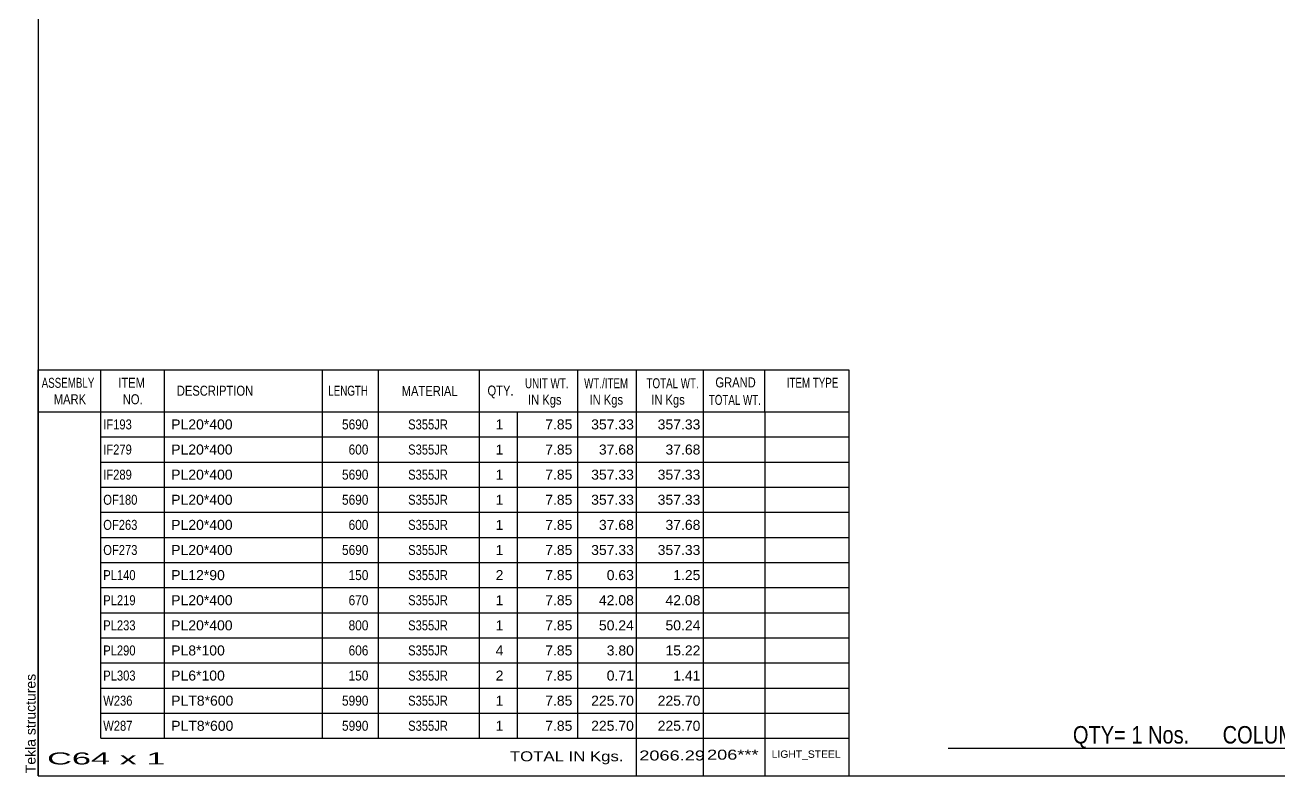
# Model space of a CAD drawing. Header units: millimetres. Extents: x -334 to 79, y -154 to 133.
# Drawn here: x -334 to -94.4, y -153.9 to -10.4 of the extents above; entities that cross this region are included whole.
import ezdxf

# ---------------------------------------------------------------- set-up
doc = ezdxf.new("R2010")
doc.units = ezdxf.units.MM
doc.styles.add('Arial', font='ARIAL.TTF', dxfattribs={"height": 0.2})
doc.styles.add('Arial Narrow', font='ARIALN.TTF', dxfattribs={"height": 0.2})

# ---------------------------------------------------------------- blocks, each defined once
blk = doc.blocks.new('Unknown-623360683-1210')
at = {"color": 5, "linetype": 'Continuous'}
for p, q in [((-331.47, 133.11), (-331.47, -153.89)), ((-331.47, -153.89), (78.53, -153.89))]:
    blk.add_line(p, q, dxfattribs=at)
at = {"color": 174, "linetype": 'Continuous', "style": 'Arial'}
blk.add_text('Tekla structures', height=1.9102, rotation=90, dxfattribs=at).set_placement((-331.97, -153.39))
blk = doc.blocks.new('CBS_BOM-623360683-6132')
at = {"color": 7, "linetype": 'Continuous'}
for p, q in [((-331.51, -84.32), (-331.51, -76.32)), ((-331.5, -76.32), (-176.58, -76.32)), ((-319.51, -84.32), (-319.51, -76.32)), ((-307.32, -84.32), (-307.32, -76.32)), ((-277.15, -84.32), (-277.15, -76.32)), ((-266.47, -84.32), (-266.47, -76.32)), ((-247.15, -84.32), (-247.15, -76.32)), ((-228.35, -84.32), (-228.35, -76.32)), ((-217.14, -84.32), (-217.14, -76.32)), ((-204.36, -84.32), (-204.36, -76.32)), ((-192.61, -84.32), (-192.61, -76.32)), ((-176.58, -76.33), (-176.59, -84.31)), ((-331.51, -84.32), (-176.58, -84.32)), ((-331.51, -89.12), (-331.51, -84.32)), ((-319.51, -89.12), (-319.51, -84.32)), ((-307.32, -89.12), (-307.32, -84.32)), ((-277.15, -89.12), (-277.15, -84.32)), ((-266.47, -89.12), (-266.47, -84.32)), ((-247.15, -89.12), (-247.15, -84.32)), ((-239.89, -89.12), (-239.89, -84.32)), ((-228.35, -89.12), (-228.35, -84.32)), ((-217.14, -89.12), (-217.14, -84.32)), ((-204.36, -89.12), (-204.36, -84.32)), ((-192.59, -89.12), (-192.59, -84.32)), ((-176.58, -84.33), (-176.58, -89.12)), ((-331.51, -93.92), (-331.51, -89.12)), ((-319.51, -89.12), (-176.58, -89.12)), ((-319.51, -93.92), (-319.51, -89.12)), ((-307.32, -93.92), (-307.32, -89.12)), ((-277.15, -93.92), (-277.15, -89.12)), ((-266.47, -93.92), (-266.47, -89.12)), ((-247.15, -93.92), (-247.15, -89.12)), ((-239.89, -93.92), (-239.89, -89.12)), ((-228.35, -93.92), (-228.35, -89.12)), ((-217.14, -93.92), (-217.14, -89.12)), ((-204.36, -93.92), (-204.36, -89.12)), ((-192.59, -93.92), (-192.59, -89.12)), ((-176.58, -89.13), (-176.58, -93.92)), ((-331.51, -98.72), (-331.51, -93.92)), ((-319.51, -93.92), (-176.58, -93.92)), ((-319.51, -98.72), (-319.51, -93.92)), ((-307.32, -98.72), (-307.32, -93.92)), ((-277.15, -98.72), (-277.15, -93.92)), ((-266.47, -98.72), (-266.47, -93.92)), ((-247.15, -98.72), (-247.15, -93.92)), ((-239.89, -98.72), (-239.89, -93.92)), ((-228.35, -98.72), (-228.35, -93.92)), ((-217.14, -98.72), (-217.14, -93.92)), ((-204.36, -98.72), (-204.36, -93.92)), ((-192.59, -98.72), (-192.59, -93.92)), ((-176.58, -93.93), (-176.58, -98.72)), ((-331.51, -103.52), (-331.51, -98.72)), ((-319.51, -98.72), (-176.58, -98.72)), ((-319.51, -103.52), (-319.51, -98.72)), ((-307.32, -103.52), (-307.32, -98.72)), ((-277.15, -103.52), (-277.15, -98.72)), ((-266.47, -103.52), (-266.47, -98.72)), ((-247.15, -103.52), (-247.15, -98.72)), ((-239.89, -103.52), (-239.89, -98.72)), ((-228.35, -103.52), (-228.35, -98.72)), ((-217.14, -103.52), (-217.14, -98.72)), ((-204.36, -103.52), (-204.36, -98.72)), ((-192.59, -103.52), (-192.59, -98.72)), ((-176.58, -98.73), (-176.58, -103.52)), ((-331.51, -108.32), (-331.51, -103.52)), ((-319.51, -103.52), (-176.58, -103.52)), ((-319.51, -108.32), (-319.51, -103.52)), ((-307.32, -108.32), (-307.32, -103.52)), ((-277.15, -108.32), (-277.15, -103.52)), ((-266.47, -108.32), (-266.47, -103.52)), ((-247.15, -108.32), (-247.15, -103.52)), ((-239.89, -108.32), (-239.89, -103.52)), ((-228.35, -108.32), (-228.35, -103.52)), ((-217.14, -108.32), (-217.14, -103.52)), ((-204.36, -108.32), (-204.36, -103.52)), ((-192.59, -108.32), (-192.59, -103.52)), ((-176.58, -103.53), (-176.58, -108.32)), ((-331.51, -113.12), (-331.51, -108.32)), ((-319.51, -108.32), (-176.58, -108.32)), ((-319.51, -113.12), (-319.51, -108.32)), ((-307.32, -113.12), (-307.32, -108.32)), ((-277.15, -113.12), (-277.15, -108.32)), ((-266.47, -113.12), (-266.47, -108.32)), ((-247.15, -113.12), (-247.15, -108.32)), ((-239.89, -113.12), (-239.89, -108.32)), ((-228.35, -113.12), (-228.35, -108.32)), ((-217.14, -113.12), (-217.14, -108.32)), ((-204.36, -113.12), (-204.36, -108.32)), ((-192.59, -113.12), (-192.59, -108.32)), ((-176.58, -108.33), (-176.58, -113.12)), ((-331.51, -117.92), (-331.51, -113.12)), ((-319.51, -113.12), (-176.58, -113.12)), ((-319.51, -117.92), (-319.51, -113.12)), ((-307.32, -117.92), (-307.32, -113.12)), ((-277.15, -117.92), (-277.15, -113.12)), ((-266.47, -117.92), (-266.47, -113.12)), ((-247.15, -117.92), (-247.15, -113.12)), ((-239.89, -117.92), (-239.89, -113.12)), ((-228.35, -117.92), (-228.35, -113.12)), ((-217.14, -117.92), (-217.14, -113.12)), ((-204.36, -117.92), (-204.36, -113.12)), ((-192.59, -117.92), (-192.59, -113.12)), ((-176.58, -113.13), (-176.58, -117.92)), ((-331.51, -122.72), (-331.51, -117.92)), ((-319.51, -117.92), (-176.58, -117.92)), ((-319.51, -122.72), (-319.51, -117.92)), ((-307.32, -122.72), (-307.32, -117.92)), ((-277.15, -122.72), (-277.15, -117.92)), ((-266.47, -122.72), (-266.47, -117.92)), ((-247.15, -122.72), (-247.15, -117.92)), ((-239.89, -122.72), (-239.89, -117.92)), ((-228.35, -122.72), (-228.35, -117.92)), ((-217.14, -122.72), (-217.14, -117.92)), ((-204.36, -122.72), (-204.36, -117.92)), ((-192.59, -122.72), (-192.59, -117.92)), ((-176.58, -117.93), (-176.58, -122.72)), ((-331.51, -127.52), (-331.51, -122.72)), ((-319.51, -122.72), (-176.58, -122.72)), ((-319.51, -127.52), (-319.51, -122.72)), ((-307.32, -127.52), (-307.32, -122.72)), ((-277.15, -127.52), (-277.15, -122.72)), ((-266.47, -127.52), (-266.47, -122.72)), ((-247.15, -127.52), (-247.15, -122.72)), ((-239.89, -127.52), (-239.89, -122.72)), ((-228.35, -127.52), (-228.35, -122.72)), ((-217.14, -127.52), (-217.14, -122.72)), ((-204.36, -127.52), (-204.36, -122.72)), ((-192.59, -127.52), (-192.59, -122.72)), ((-176.58, -122.73), (-176.58, -127.52)), ((-331.51, -132.32), (-331.51, -127.52)), ((-319.51, -127.52), (-176.58, -127.52)), ((-319.51, -132.32), (-319.51, -127.52)), ((-307.32, -132.32), (-307.32, -127.52)), ((-277.15, -132.32), (-277.15, -127.52)), ((-266.47, -132.32), (-266.47, -127.52)), ((-247.15, -132.32), (-247.15, -127.52)), ((-239.89, -132.32), (-239.89, -127.52)), ((-228.35, -132.32), (-228.35, -127.52)), ((-217.14, -132.32), (-217.14, -127.52)), ((-204.36, -132.32), (-204.36, -127.52)), ((-192.59, -132.32), (-192.59, -127.52)), ((-176.58, -127.53), (-176.58, -132.32)), ((-331.51, -137.12), (-331.51, -132.32)), ((-319.51, -132.32), (-176.58, -132.32)), ((-319.51, -137.12), (-319.51, -132.32)), ((-307.32, -137.12), (-307.32, -132.32)), ((-277.15, -137.12), (-277.15, -132.32)), ((-266.47, -137.12), (-266.47, -132.32)), ((-247.15, -137.12), (-247.15, -132.32)), ((-239.89, -137.12), (-239.89, -132.32)), ((-228.35, -137.12), (-228.35, -132.32)), ((-217.14, -137.12), (-217.14, -132.32)), ((-204.36, -137.12), (-204.36, -132.32)), ((-192.59, -137.12), (-192.59, -132.32)), ((-176.58, -132.33), (-176.58, -137.12)), ((-331.51, -141.92), (-331.51, -137.12)), ((-319.51, -137.12), (-176.58, -137.12)), ((-319.51, -141.92), (-319.51, -137.12)), ((-307.32, -141.92), (-307.32, -137.12)), ((-277.15, -141.92), (-277.15, -137.12)), ((-266.47, -141.92), (-266.47, -137.12)), ((-247.15, -141.92), (-247.15, -137.12)), ((-239.89, -141.92), (-239.89, -137.12)), ((-228.35, -141.92), (-228.35, -137.12)), ((-217.14, -141.92), (-217.14, -137.12)), ((-204.36, -141.92), (-204.36, -137.12)), ((-192.59, -141.92), (-192.59, -137.12)), ((-176.58, -137.13), (-176.58, -141.92)), ((-331.51, -146.72), (-331.51, -141.92)), ((-319.51, -141.92), (-176.58, -141.92)), ((-319.51, -146.72), (-319.51, -141.92)), ((-307.32, -146.72), (-307.32, -141.92)), ((-277.15, -146.72), (-277.15, -141.92)), ((-266.47, -146.72), (-266.47, -141.92)), ((-247.15, -146.72), (-247.15, -141.92)), ((-239.89, -146.72), (-239.89, -141.92)), ((-228.35, -146.72), (-228.35, -141.92)), ((-217.14, -146.72), (-217.14, -141.92)), ((-204.36, -146.72), (-204.36, -141.92)), ((-192.59, -146.72), (-192.59, -141.92)), ((-176.58, -141.93), (-176.58, -146.72)), ((-331.51, -153.92), (-331.51, -146.74)), ((-319.51, -146.72), (-176.58, -146.72)), ((-217.14, -153.92), (-217.14, -146.74)), ((-204.36, -153.92), (-204.36, -146.74)), ((-192.55, -153.92), (-192.55, -146.74)), ((-176.58, -146.72), (-176.58, -153.92)), ((-331.51, -153.92), (-176.58, -153.92))]:
    blk.add_line(p, q, dxfattribs=at)
at = {"color": 3, "linetype": 'Continuous', "style": 'Arial'}
for s, height, width, p in [('ASSEMBLY', 1.91, 0.7, (-330.82, -79.74)), ('ITEM', 1.91, 0.8, (-316.18, -79.74)), ('UNIT WT.', 1.91, 0.7, (-238.46, -79.82)), ('WT./ITEM', 1.91, 0.7, (-227.17, -79.82)), ('TOTAL WT.', 1.91, 0.7, (-215.24, -79.82)), ('GRAND', 1.91, 0.8, (-202.08, -79.66)), ('ITEM TYPE', 1.91, 0.7, (-188.45, -79.74)), ('MARK', 1.91, 0.8, (-328.5, -82.88)), ('NO.', 1.91, 0.8, (-315.32, -82.88)), ('DESCRIPTION', 1.9102, 0.8, (-304.99, -81.25)), ('LENGTH', 1.91, 0.7, (-276.05, -81.25)), ('MATERIAL', 1.91, 0.8, (-262.02, -81.3)), ('QTY.', 1.91, 0.8, (-245.63, -81.22)), ('IN Kgs', 1.91, 0.8, (-237.89, -82.96)), ('IN Kgs', 1.91, 0.8, (-226.13, -82.96)), ('IN Kgs', 1.91, 0.8, (-214.34, -82.96)), ('TOTAL WT.', 1.91, 0.7, (-203.34, -83))]:
    blk.add_text(s, height=height, dxfattribs=dict(at, width=width)).set_placement(p)
at = {"color": 7, "linetype": 'Continuous', "style": 'Arial'}
for s, width, p in [('IF193', 0.8, (-319.05, -87.69)), ('5690', 0.85, (-273.43, -87.69)), ('S355JR', 0.8, (-260.79, -87.69)), ('IF279', 0.8, (-319.05, -92.49)), ('600', 0.85, (-272.17, -92.49)), ('S355JR', 0.8, (-260.79, -92.49)), ('IF289', 0.8, (-319.05, -97.29)), ('5690', 0.85, (-273.43, -97.29)), ('S355JR', 0.8, (-260.79, -97.29)), ('OF180', 0.8, (-319.05, -102.09)), ('5690', 0.85, (-273.43, -102.09)), ('S355JR', 0.8, (-260.79, -102.09)), ('OF263', 0.8, (-319.05, -106.89)), ('600', 0.85, (-272.17, -106.89)), ('S355JR', 0.8, (-260.79, -106.89)), ('OF273', 0.8, (-319.05, -111.69)), ('5690', 0.85, (-273.43, -111.69)), ('S355JR', 0.8, (-260.79, -111.69)), ('PL140', 0.8, (-319.05, -116.49)), ('150', 0.85, (-272.17, -116.49)), ('S355JR', 0.8, (-260.79, -116.49)), ('PL219', 0.8, (-319.05, -121.29)), ('670', 0.85, (-272.17, -121.29)), ('S355JR', 0.8, (-260.79, -121.29)), ('PL233', 0.8, (-319.05, -126.09)), ('800', 0.85, (-272.17, -126.09)), ('S355JR', 0.8, (-260.79, -126.09)), ('PL290', 0.8, (-319.05, -130.89)), ('606', 0.85, (-272.17, -130.89)), ('S355JR', 0.8, (-260.79, -130.89)), ('PL303', 0.8, (-319.05, -135.69)), ('150', 0.85, (-272.17, -135.69)), ('S355JR', 0.8, (-260.79, -135.69)), ('W236', 0.8, (-319.05, -140.49)), ('5990', 0.85, (-273.43, -140.49)), ('S355JR', 0.8, (-260.79, -140.49)), ('W287', 0.8, (-319.05, -145.29)), ('5990', 0.85, (-273.43, -145.29)), ('S355JR', 0.8, (-260.79, -145.29))]:
    blk.add_text(s, height=1.91, dxfattribs=dict(at, width=width)).set_placement(p)
for s, p in [('PL20*400', (-306.06, -87.69)), ('1', (-244.07, -87.69)), ('7.85', (-234.6, -87.69)), ('357.33', (-225.82, -87.69)), ('357.33', (-213.11, -87.69)), ('PL20*400', (-306.06, -92.49)), ('1', (-244.07, -92.49)), ('7.85', (-234.6, -92.49)), ('37.68', (-224.34, -92.49)), ('37.68', (-211.62, -92.49)), ('PL20*400', (-306.06, -97.29)), ('1', (-244.07, -97.29)), ('7.85', (-234.6, -97.29)), ('357.33', (-225.82, -97.29)), ('357.33', (-213.11, -97.29)), ('PL20*400', (-306.06, -102.09)), ('1', (-244.07, -102.09)), ('7.85', (-234.6, -102.09)), ('357.33', (-225.82, -102.09)), ('357.33', (-213.11, -102.09)), ('PL20*400', (-306.06, -106.89)), ('1', (-244.07, -106.89)), ('7.85', (-234.6, -106.89)), ('37.68', (-224.34, -106.89)), ('37.68', (-211.62, -106.89)), ('PL20*400', (-306.06, -111.69)), ('1', (-244.07, -111.69)), ('7.85', (-234.6, -111.69)), ('357.33', (-225.82, -111.69)), ('357.33', (-213.11, -111.69)), ('PL12*90', (-306.06, -116.49)), ('2', (-244.07, -116.49)), ('7.85', (-234.6, -116.49)), ('0.63', (-222.85, -116.49)), ('1.25', (-210.14, -116.49)), ('PL20*400', (-306.06, -121.29)), ('1', (-244.07, -121.29)), ('7.85', (-234.6, -121.29)), ('42.08', (-224.34, -121.29)), ('42.08', (-211.62, -121.29)), ('PL20*400', (-306.06, -126.09)), ('1', (-244.07, -126.09)), ('7.85', (-234.6, -126.09)), ('50.24', (-224.34, -126.09)), ('50.24', (-211.62, -126.09)), ('PL8*100', (-306.06, -130.89)), ('4', (-244.07, -130.89)), ('7.85', (-234.6, -130.89)), ('3.80', (-222.85, -130.89)), ('15.22', (-211.62, -130.89)), ('PL6*100', (-306.06, -135.69)), ('2', (-244.07, -135.69)), ('7.85', (-234.6, -135.69)), ('0.71', (-222.85, -135.69)), ('1.41', (-210.14, -135.69)), ('PLT8*600', (-306.06, -140.49)), ('1', (-244.07, -140.49)), ('7.85', (-234.6, -140.49)), ('225.70', (-225.82, -140.49)), ('225.70', (-213.11, -140.49)), ('PLT8*600', (-306.06, -145.29)), ('1', (-244.07, -145.29)), ('7.85', (-234.6, -145.29)), ('225.70', (-225.82, -145.29)), ('225.70', (-213.11, -145.29))]:
    blk.add_text(s, height=1.91, dxfattribs=at).set_placement(p)
at = {"color": 6, "linetype": 'Continuous', "style": 'Arial'}
for s, height, width, p in [('C64 x 1', 2.292, 2.05, (-329.78, -151.73)), ('TOTAL IN Kgs.', 1.9102, 1.2, (-241.35, -151.12)), ('2066.29', 1.91, 1.3, (-216.62, -150.97)), ('206***', 1.91, 1.3, (-203.68, -150.81))]:
    blk.add_text(s, height=height, dxfattribs=dict(at, width=width)).set_placement(p)
blk.add_text('LIGHT_STEEL', height=1.4135, dxfattribs=at).set_placement((-191.33, -150.46))
blk = doc.blocks.new('CBS_CALLOFF-623360683-6133')
at = {"color": 7, "linetype": 'Continuous'}
blk.add_line((-157.6, -148.62), (-41.36, -148.64), dxfattribs=at)
at = {"color": 3, "linetype": 'Continuous', "style": 'Arial Narrow'}
blk.add_text('QTY= 1 Nos.      COLUMN     MKD : C64', height=3.3405, dxfattribs=at).set_placement((-133.77, -147.73))

msp = doc.modelspace()

# ---------------------------------------------------------------- block references
for name in ['Unknown-623360683-1210', 'CBS_BOM-623360683-6132', 'CBS_CALLOFF-623360683-6133']:
    msp.add_blockref(name, (0, 0))

doc.saveas('drawing.dxf')
